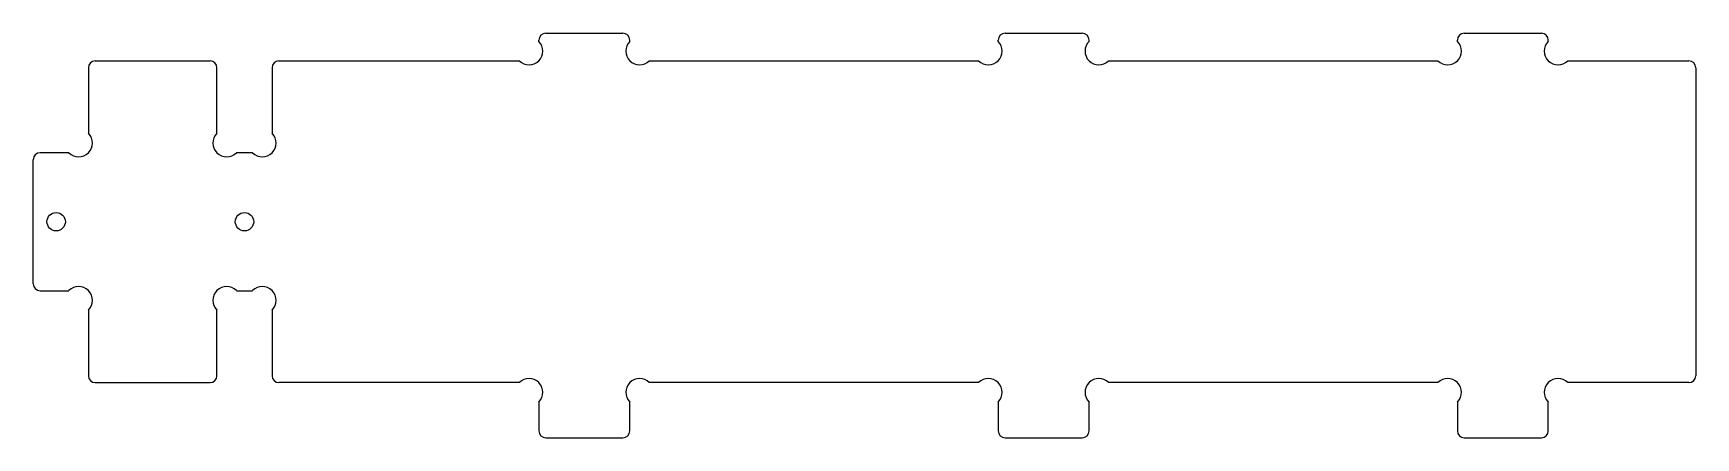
# Model space of a CAD drawing. Header units: millimetres. Extents: x -10 to 352, y -15 to 73.
import ezdxf

# ---------------------------------------------------------------- set-up
doc = ezdxf.new("R2010")
doc.units = ezdxf.units.MM

msp = doc.modelspace()

# ---------------------------------------------------------------- linework, layer by layer
at = {"color": 7, "linetype": 'Continuous', "lineweight": 25}
for p, q in [((101.74, 72.59), (118.54, 72.59)), ((201.74, 72.59), (218.54, 72.59)), ((301.74, 72.59), (318.54, 72.59)), ((100.24, 70.84), (100.24, 71.09)), ((120.04, 70.84), (120.04, 71.09)), ((200.24, 70.84), (200.24, 71.09)), ((220.04, 70.84), (220.04, 71.09)), ((300.24, 70.84), (300.24, 71.09)), ((320.04, 70.84), (320.04, 71.09)), ((3.64, 66.59), (28.64, 66.59)), ((43.64, 66.59), (96, 66.59)), ((124.29, 66.59), (196, 66.59)), ((224.29, 66.59), (296, 66.59)), ((324.29, 66.59), (350.64, 66.59)), ((2.14, 65.09), (2.14, 50.84)), ((30.14, 50.84), (30.14, 65.09)), ((42.14, 65.09), (42.14, 50.84)), ((352.14, 65.09), (352.14, -1.91)), ((-9.86, 18.09), (-9.86, 45.09)), ((-2.1, 46.59), (-8.36, 46.59)), ((37.9, 46.59), (34.39, 46.59)), ((-8.36, 16.59), (-2.1, 16.59)), ((34.39, 16.59), (37.9, 16.59)), ((2.14, 12.35), (2.14, -1.91)), ((30.14, -1.91), (30.14, 12.35)), ((42.14, 12.35), (42.14, -1.91)), ((3.64, -3.41), (28.64, -3.41)), ((96, -3.41), (43.64, -3.41)), ((196, -3.41), (124.29, -3.41)), ((296, -3.41), (224.29, -3.41)), ((350.64, -3.41), (324.29, -3.41)), ((100.24, -7.65), (100.24, -13.91)), ((120.04, -13.91), (120.04, -7.65)), ((200.24, -7.65), (200.24, -13.91)), ((220.04, -13.91), (220.04, -7.65)), ((300.24, -7.65), (300.24, -13.91)), ((320.04, -13.91), (320.04, -7.65)), ((101.74, -15.41), (118.54, -15.41)), ((201.74, -15.41), (218.54, -15.41)), ((301.74, -15.41), (318.54, -15.41))]:
    msp.add_line(p, q, dxfattribs=at)
for centre in [(-4.87, 31.59), (36.14, 31.59)]:
    msp.add_circle(centre, 2, dxfattribs=at)
for centre, radius, start, end in [((101.74, 71.09), 1.5, 90, 180), ((118.54, 71.09), 1.5, 0, 90), ((201.74, 71.09), 1.5, 90, 180), ((218.54, 71.09), 1.5, 0, 90), ((301.74, 71.09), 1.5, 90, 180), ((318.54, 71.09), 1.5, 0, 90), ((98.12, 68.71), 3, 225, 45), ((122.16, 68.71), 3, 135, 315), ((198.12, 68.71), 3, 225, 45), ((222.16, 68.71), 3, 135, 315), ((298.12, 68.71), 3, 225, 45), ((322.16, 68.71), 3, 135, 315), ((3.64, 65.09), 1.5, 90, 180), ((28.64, 65.09), 1.5, 0, 90), ((43.64, 65.09), 1.5, 90, 180), ((350.64, 65.09), 1.5, 0, 90), ((0.02, 48.71), 3, 225, 45), ((32.26, 48.71), 3, 135, 315), ((40.02, 48.71), 3, 225, 45), ((-8.36, 45.09), 1.5, 90, 180), ((-8.36, 18.09), 1.5, 180, 270), ((0.02, 14.47), 3, 315, 135), ((32.26, 14.47), 3, 45, 225), ((40.02, 14.47), 3, 315, 135), ((3.64, -1.91), 1.5, 180, 270), ((28.64, -1.91), 1.5, 270, 0), ((43.64, -1.91), 1.5, 180, 270), ((98.12, -5.53), 3, 315, 135), ((122.16, -5.53), 3, 45, 225), ((198.12, -5.53), 3, 315, 135), ((222.16, -5.53), 3, 45, 225), ((298.12, -5.53), 3, 315, 135), ((322.16, -5.53), 3, 45, 225), ((350.64, -1.91), 1.5, 270, 0), ((101.74, -13.91), 1.5, 180, 270), ((118.54, -13.91), 1.5, 270, 0), ((201.74, -13.91), 1.5, 180, 270), ((218.54, -13.91), 1.5, 270, 0), ((301.74, -13.91), 1.5, 180, 270), ((318.54, -13.91), 1.5, 270, 0)]:
    msp.add_arc(centre, radius, start, end, dxfattribs=at)

doc.saveas('drawing.dxf')
